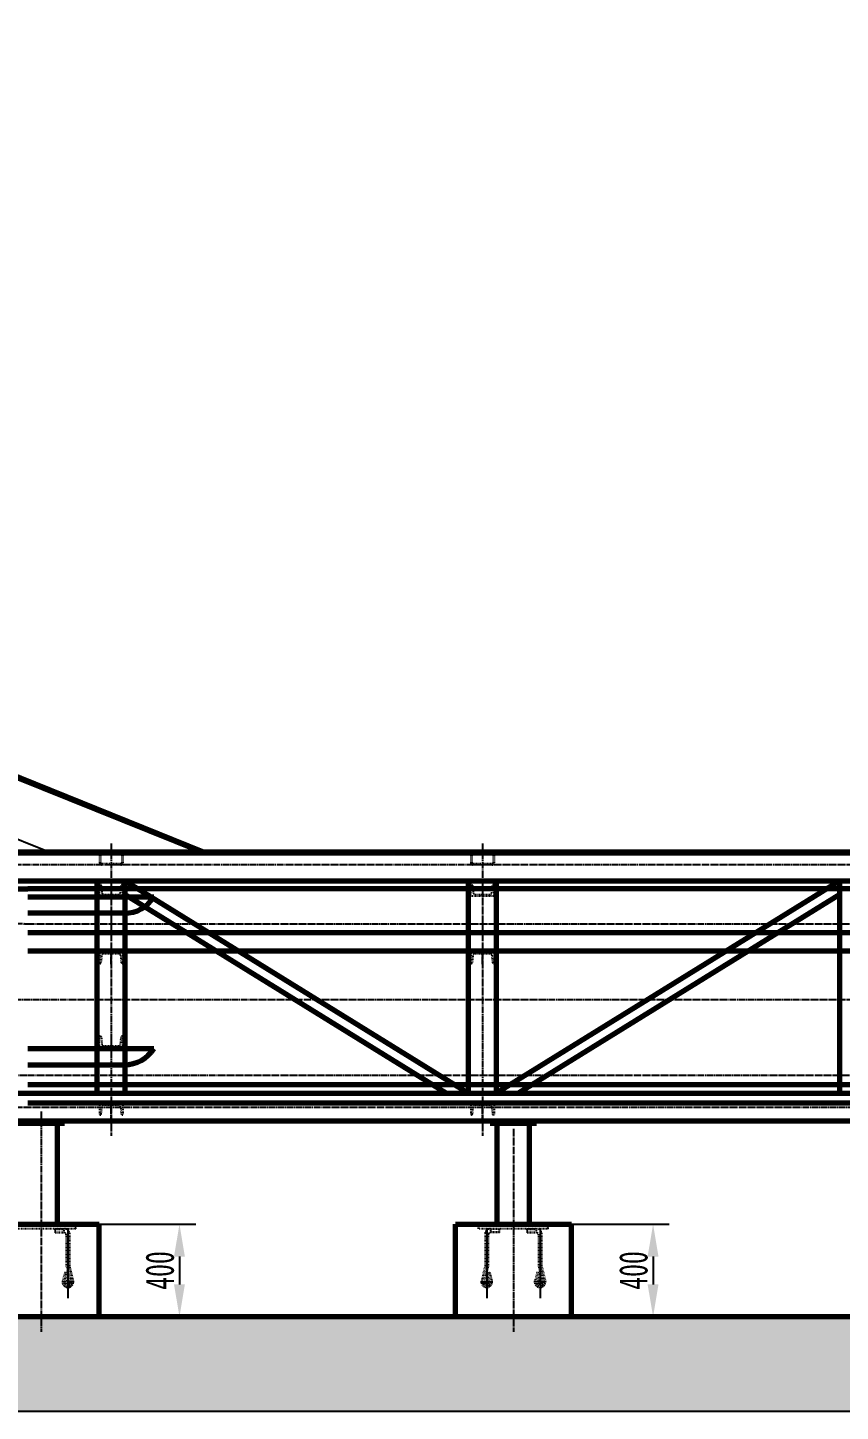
# Model space of a CAD drawing. Header units: millimetres. Extents: x 39335 to 110675, y -13954 to 36506.
# Drawn here: x 70776 to 74278, y 17007 to 22976 of the extents above; entities that cross this region are included whole.
import ezdxf

# ---------------------------------------------------------------- set-up
doc = ezdxf.new("R2010")
doc.units = ezdxf.units.MM
doc.linetypes.add('EB_DASH', pattern=[6, 3, -3])
doc.linetypes.add('EB_DASHDOT', pattern=[39, 30, -3, 3, -3])
for name, color, linetype, lineweight in [('CAXA0', 7, 'Continuous', 70), ('CAXA1', 1, 'EB_DASHDOT', 25), ('CAXA2', 6, 'EB_DASH', 25), ('CAXA3', 7, 'Continuous', 25), ('CAXA4', 3, 'Continuous', 25)]:
    doc.layers.add(name, color=color, linetype=linetype, lineweight=lineweight)
doc.layers.add('matcat', color=6, linetype='Continuous')
doc.styles.add('\\M+5B1EA\\M+5D7BC', font='', dxfattribs={"width": 0.667})
doc.styles.get('\\M+5B1EA\\M+5D7BC').set_extended_font_data('FangSong_GB2312')
doc.dimstyles.new('\\M+5B1EA\\M+5D7BC', dxfattribs={"dimscale": 35, "dimtxt": 3.5, "dimasz": 4, "dimexe": 2, "dimexo": 0, "dimtad": 1, "dimdec": 1, "dimdsep": 46, "dimtxsty": '\\M+5B1EA\\M+5D7BC', "dimcen": 0, "dimdle": 6, "dimazin": 2, "dimtfac": 1, "dimtdec": 1, "dimtmove": 0, "dimatfit": 3, "dimfxl": 0, "dimtolj": 1, "dimtzin": 0, "dimarcsym": 0})

# ---------------------------------------------------------------- blocks, each defined once
blk = doc.blocks.new('CAXBLOCK2', base_point=(11436, 1525))
at = {"layer": 'CAXA0', "color": 2}
for p, q in [((4932.5, 1531), (11436, 1531)), ((11436, 1531), (11436, 1371)), ((11436, 1371), (5666, 1371))]:
    blk.add_line(p, q, dxfattribs=at)
at = {"layer": 'CAXA0'}
blk.add_line((4932.5, 1525), (4932.5, 1531), dxfattribs=at)
at = {"layer": 'CAXA0', "color": 2}
blk.add_arc((5666, 3195), 1824, 246.28683, 270, dxfattribs=at)
at = {"layer": 'CAXA2', "color": 2}
blk.add_line((11436, 1525), (4932.5, 1525), dxfattribs=at)
blk = doc.blocks.new('*D280')
at = {"layer": 'CAXA4', "color": 0, "lineweight": -2, "transparency": 16777216}
for p, q in [((53916.9, 25415.9), (53916.9, 26680.9)), ((76546.4, 19446.8), (76546.4, 26680.9)), ((54056.9, 26610.9), (76406.4, 26610.9))]:
    blk.add_line(p, q, dxfattribs=at)
at = {"layer": 'CAXA4', "color": 0, "transparency": 16777216}
for points in [[(54056.9, 26634.3), (54056.9, 26587.6), (53916.9, 26610.9)], [(76406.4, 26634.3), (76406.4, 26587.6), (76546.4, 26610.9)]]:
    blk.add_solid(points, dxfattribs=at)
at = {"layer": 'DEFPOINTS', "color": 0, "transparency": 16777216}
for p in [(76546.4, 26610.9), (53916.9, 25415.9), (76546.4, 19446.8)]:
    blk.add_point(p, dxfattribs=at)
at = {"layer": 'CAXA4', "color": 0, "transparency": 16777216, "insert": (65231.7, 26695.4), "char_height": 122.5, "attachment_point": 5, "style": '\\M+5B1EA\\M+5D7BC'}
blk.add_mtext('\\A1;\\fFangSong_GB2312;22630', dxfattribs=at)
blk = doc.blocks.new('CAXBLOCK58', base_point=(7626, 1046.7))
at = {"layer": 'CAXA1', "linetype": 'EB_DASHDOT', "lineweight": 25}
blk.add_line((7626, 1046.7), (7626, 1100.7), dxfattribs=at)
at = {"layer": 'CAXA2'}
for p, q in [((7576, 1097.7), (7676, 1097.7)), ((7576, 1097.7), (7576, 1049.7)), ((7582.8, 1053.5), (7585.9, 1084.7)), ((7594.3, 1092.4), (7657.7, 1092.4)), ((7666.1, 1084.7), (7669.3, 1053.5)), ((7676, 1097.7), (7676, 1049.7)), ((7578.6, 1049.7), (7576, 1049.7)), ((7673.4, 1049.7), (7676, 1049.7))]:
    blk.add_line(p, q, dxfattribs=at)
for centre, radius, start, end in [((7594.3, 1083.9), 8.5, 90, 174.28941), ((7657.7, 1083.9), 8.5, 5.71059, 90), ((7578.6, 1053.9), 4.2, 270, 354.28941), ((7673.4, 1053.9), 4.2, 185.71059, 270)]:
    blk.add_arc(centre, radius, start, end, dxfattribs=at)
blk = doc.blocks.new('CAXBLOCK59', base_point=(6026, 1046.7))
at = {"layer": 'CAXA1', "linetype": 'EB_DASHDOT', "lineweight": 25}
blk.add_line((6026, 1046.7), (6026, 1100.7), dxfattribs=at)
at = {"layer": 'CAXA2'}
for p, q in [((5976, 1097.7), (6076, 1097.7)), ((5976, 1097.7), (5976, 1049.7)), ((5982.8, 1053.5), (5985.9, 1084.7)), ((5994.3, 1092.4), (6057.7, 1092.4)), ((6066.1, 1084.7), (6069.3, 1053.5)), ((6076, 1097.7), (6076, 1049.7)), ((5978.6, 1049.7), (5976, 1049.7)), ((6073.4, 1049.7), (6076, 1049.7))]:
    blk.add_line(p, q, dxfattribs=at)
for centre, radius, start, end in [((5994.3, 1083.9), 8.5, 90, 174.28941), ((6057.7, 1083.9), 8.5, 5.71059, 90), ((5978.6, 1053.9), 4.2, 270, 354.28941), ((6073.4, 1053.9), 4.2, 185.71059, 270)]:
    blk.add_arc(centre, radius, start, end, dxfattribs=at)
blk = doc.blocks.new('CAXBLOCK63', base_point=(6026, 1392.7))
at = {"layer": 'CAXA1', "linetype": 'EB_DASHDOT', "lineweight": 25}
blk.add_line((6026, 1392.7), (6026, 1338.7), dxfattribs=at)
at = {"layer": 'CAXA2'}
for p, q in [((5976, 1341.7), (5976, 1389.7)), ((5978.6, 1389.7), (5976, 1389.7)), ((5982.8, 1385.9), (5985.9, 1354.6)), ((6066.1, 1354.6), (6069.3, 1385.9)), ((6073.4, 1389.7), (6076, 1389.7)), ((6076, 1341.7), (6076, 1389.7)), ((5976, 1341.7), (6076, 1341.7)), ((5994.3, 1347), (6057.7, 1347))]:
    blk.add_line(p, q, dxfattribs=at)
for centre, radius, start, end in [((5978.6, 1385.5), 4.2, 5.71059, 90), ((6073.4, 1385.5), 4.2, 90, 174.28941), ((5994.3, 1355.5), 8.5, 185.71059, 270), ((6057.7, 1355.5), 8.5, 270, 354.28941)]:
    blk.add_arc(centre, radius, start, end, dxfattribs=at)
blk = doc.blocks.new('CAXBLOCK62', base_point=(6026, 1341.7))
at = {"layer": 'CAXA0'}
blk.add_blockref('CAXBLOCK63', (6026, 1392.7), dxfattribs=at)
blk = doc.blocks.new('CAXBLOCK61', base_point=(6026, 1341.7))
at = {"layer": 'CAXA0'}
blk.add_blockref('CAXBLOCK62', (6026, 1341.7), dxfattribs=at)
blk = doc.blocks.new('CAXBLOCK60', base_point=(6026, 1341.7))
at = {"layer": 'CAXA0'}
blk.add_blockref('CAXBLOCK61', (6026, 1341.7), dxfattribs=at)
blk = doc.blocks.new('CAXBLOCK64', base_point=(6026, 739.4))
at = {"layer": 'CAXA1', "linetype": 'EB_DASHDOT', "lineweight": 25}
blk.add_line((6026, 739.4), (6026, 685.4), dxfattribs=at)
at = {"layer": 'CAXA2'}
for p, q in [((5976, 688.4), (5976, 736.4)), ((5978.6, 736.4), (5976, 736.4)), ((5982.8, 732.6), (5985.9, 701.3)), ((6066.1, 701.3), (6069.3, 732.6)), ((6073.4, 736.4), (6076, 736.4)), ((6076, 688.4), (6076, 736.4)), ((5976, 688.4), (6076, 688.4)), ((5994.3, 693.7), (6057.7, 693.7))]:
    blk.add_line(p, q, dxfattribs=at)
for centre, radius, start, end in [((5978.6, 732.2), 4.2, 5.71059, 90), ((6073.4, 732.2), 4.2, 90, 174.28941), ((5994.3, 702.2), 8.5, 185.71059, 270), ((6057.7, 702.2), 8.5, 270, 354.28941)]:
    blk.add_arc(centre, radius, start, end, dxfattribs=at)
blk = doc.blocks.new('CAXBLOCK71', base_point=(6045.6, 1484.5))
at = {"layer": 'CAXA2'}
for p, q in [((5976, 1516.5), (5976, 1483.5)), ((5980, 1516.5), (5980, 1483.5)), ((6067.5, 1525), (5984.5, 1525)), ((6067.5, 1521), (5984.5, 1521)), ((6072, 1516.5), (6072, 1483.5)), ((6076, 1516.5), (6076, 1483.5)), ((6067.5, 1479), (5984.5, 1479)), ((6067.5, 1475), (5984.5, 1475))]:
    blk.add_line(p, q, dxfattribs=at)
for centre, radius, start, end in [((5984.5, 1516.5), 8.5, 90, 180), ((5984.5, 1516.5), 4.5, 90, 180), ((6067.5, 1516.5), 8.5, 0, 90), ((6067.5, 1516.5), 4.5, 0, 90), ((5984.5, 1483.5), 8.5, 180, 270), ((5984.5, 1483.5), 4.5, 180, 270), ((6067.5, 1483.5), 4.5, 270, 360), ((6067.5, 1483.5), 8.5, 270, 360)]:
    blk.add_arc(centre, radius, start, end, dxfattribs=at)
blk = doc.blocks.new('CAXBLOCK70', base_point=(6026, 1525))
at = {"layer": 'CAXA0'}
blk.add_blockref('CAXBLOCK71', (6045.6, 1484.5), dxfattribs=at)
blk = doc.blocks.new('CAXBLOCK73', base_point=(7645.6, 1484.5))
at = {"layer": 'CAXA2'}
for p, q in [((7576, 1516.5), (7576, 1483.5)), ((7580, 1516.5), (7580, 1483.5)), ((7667.5, 1525), (7584.5, 1525)), ((7667.5, 1521), (7584.5, 1521)), ((7672, 1516.5), (7672, 1483.5)), ((7676, 1516.5), (7676, 1483.5)), ((7667.5, 1479), (7584.5, 1479)), ((7667.5, 1475), (7584.5, 1475))]:
    blk.add_line(p, q, dxfattribs=at)
for centre, radius, start, end in [((7584.5, 1516.5), 8.5, 90, 180), ((7584.5, 1516.5), 4.5, 90, 180), ((7667.5, 1516.5), 8.5, 0, 90), ((7667.5, 1516.5), 4.5, 0, 90), ((7584.5, 1483.5), 8.5, 180, 270), ((7584.5, 1483.5), 4.5, 180, 270), ((7667.5, 1483.5), 4.5, 270, 360), ((7667.5, 1483.5), 8.5, 270, 360)]:
    blk.add_arc(centre, radius, start, end, dxfattribs=at)
blk = doc.blocks.new('CAXBLOCK72', base_point=(7626, 1525))
at = {"layer": 'CAXA0'}
blk.add_blockref('CAXBLOCK73', (7645.6, 1484.5), dxfattribs=at)
blk = doc.blocks.new('CAXBLOCK83', base_point=(7626, 1392.7))
at = {"layer": 'CAXA1', "linetype": 'EB_DASHDOT', "lineweight": 25}
blk.add_line((7626, 1392.7), (7626, 1338.7), dxfattribs=at)
at = {"layer": 'CAXA2'}
for p, q in [((7576, 1341.7), (7576, 1389.7)), ((7578.6, 1389.7), (7576, 1389.7)), ((7582.8, 1385.9), (7585.9, 1354.6)), ((7666.1, 1354.6), (7669.3, 1385.9)), ((7673.4, 1389.7), (7676, 1389.7)), ((7676, 1341.7), (7676, 1389.7)), ((7576, 1341.7), (7676, 1341.7)), ((7594.3, 1347), (7657.7, 1347))]:
    blk.add_line(p, q, dxfattribs=at)
for centre, radius, start, end in [((7578.6, 1385.5), 4.2, 5.71059, 90), ((7673.4, 1385.5), 4.2, 90, 174.28941), ((7594.3, 1355.5), 8.5, 185.71059, 270), ((7657.7, 1355.5), 8.5, 270, 354.28941)]:
    blk.add_arc(centre, radius, start, end, dxfattribs=at)
blk = doc.blocks.new('CAXBLOCK82', base_point=(7626, 1341.7))
at = {"layer": 'CAXA0'}
blk.add_blockref('CAXBLOCK83', (7626, 1392.7), dxfattribs=at)
blk = doc.blocks.new('CAXBLOCK81', base_point=(7626, 1341.7))
at = {"layer": 'CAXA0'}
blk.add_blockref('CAXBLOCK82', (7626, 1341.7), dxfattribs=at)
blk = doc.blocks.new('CAXBLOCK80', base_point=(7626, 1341.7))
at = {"layer": 'CAXA0'}
blk.add_blockref('CAXBLOCK81', (7626, 1341.7), dxfattribs=at)
blk = doc.blocks.new('CAXBLOCK79', base_point=(7626, 1566.4))
at = {"layer": 'CAXA0'}
blk.add_blockref('CAXBLOCK80', (7626, 1341.7), dxfattribs=at)
blk = doc.blocks.new('CAXBLOCK34', base_point=(-8741, 6119.1))
at = {"layer": 'CAXA0'}
for p, q in [((-11421.6, 8736.7), (6414.7, 1530.4)), ((10927.5, 1525), (4756.2, 1525)), ((4708, 1405.7), (10836, 1405.7)), ((5966, 490), (5966, 1405.7)), ((6086, 1405.7), (7566, 490)), ((6086, 490), (6086, 1405.7)), ((7566, 490), (7566, 1405.7)), ((9166, 1405.7), (7686, 490)), ((7686, 490), (7686, 1405.7)), ((9166, 490), (9166, 1405.7)), ((6086, 1346.9), (7471, 490)), ((9166, 1346.9), (7781, 490)), ((4414, 490), (10836, 490)), ((4294, 370), (10836, 370))]:
    blk.add_line(p, q, dxfattribs=at)
at = {"layer": 'CAXA0', "color": 2}
blk.add_line((-11420.1, 8740.4), (6425.4, 1530.4), dxfattribs=at)
at = {"layer": 'CAXA0', "color": 3}
for p, q in [((6209.9, 1336), (5666, 1336)), ((6086.4, 1266), (5666, 1266)), ((5666, 682.8), (6209.8, 682.8)), ((5666, 612.8), (6083, 612.8))]:
    blk.add_line(p, q, dxfattribs=at)
at = {"layer": 'CAXA0', "color": 4}
for p, q in [((10852, 1181), (5666, 1181)), ((10984.1, 1102), (5666, 1102)), ((5666, 527.8), (10852, 527.8)), ((5666, 448.8), (10984.1, 448.8))]:
    blk.add_line(p, q, dxfattribs=at)
at = {"layer": 'CAXA0', "color": 3}
for centre in [(6083, 1416), (6083, 762.8)]:
    blk.add_arc(centre, 150, 270, 327.76905, dxfattribs=at)
at = {"layer": 'CAXA1', "linetype": 'EB_DASHDOT', "lineweight": 25}
for p, q in [((6026, 1566.4), (6026, 305.3)), ((7626, 1566.4), (7626, 305.3)), ((10864.1, 1475.4), (4684.7, 1475.4)), ((5218.9, 894.4), (11719, 894.4)), ((4207.5, 430), (10836, 430)), ((6026, 359.7), (6026, 456.9)), ((7626, 470.4), (7626, 421.4)), ((7626, 359.7), (7626, 456.9))]:
    blk.add_line(p, q, dxfattribs=at)
at = {"layer": 'CAXA1'}
for p, q in [((5666, 1221), (11389.1, 1221)), ((5218.9, 894.4), (12679.9, 894.4)), ((5218.9, 894.4), (12679.9, 894.4)), ((5666, 567.8), (11389.1, 567.8))]:
    blk.add_line(p, q, dxfattribs=at)
for radius, start in [(1973.4, 247.99536), (2626.6, 247.99598)]:
    blk.add_arc((5666, 3194.4), radius, start, 270, dxfattribs=at)
at = {"layer": 'CAXA2'}
for p, q in [((10836, 1520.7), (4754.4, 1520.7)), ((10836, 1410.7), (4710, 1410.7)), ((5970, 490.7), (5970, 1405.7)), ((6082, 490.7), (6082, 1405.7)), ((6086, 1399.8), (7556.5, 490)), ((7570, 490.7), (7570, 1405.7)), ((7682, 490.7), (7682, 1405.7)), ((9166, 1399.8), (7695.5, 490)), ((10836, 485), (4409, 485)), ((5976, 444.4), (5976, 396.4)), ((5976, 444.4), (6076, 444.4)), ((5982.8, 400.2), (5985.9, 431.4)), ((5994.3, 439.1), (6057.7, 439.1)), ((6066.1, 431.4), (6069.3, 400.2)), ((6076, 444.4), (6076, 396.4)), ((7576, 444.4), (7576, 396.4)), ((7576, 444.4), (7676, 444.4)), ((7582.8, 400.2), (7585.9, 431.4)), ((7594.3, 439.1), (7657.7, 439.1)), ((7666.1, 431.4), (7669.3, 400.2)), ((7676, 444.4), (7676, 396.4)), ((10836, 375), (4299, 375)), ((5978.6, 396.4), (5976, 396.4)), ((6073.4, 396.4), (6076, 396.4)), ((7578.6, 396.4), (7576, 396.4)), ((7673.4, 396.4), (7676, 396.4))]:
    blk.add_line(p, q, dxfattribs=at)
for centre, radius, start, end in [((5994.3, 430.6), 8.5, 90, 174.28941), ((6057.7, 430.6), 8.5, 5.71059, 90), ((7594.3, 430.6), 8.5, 90, 174.28941), ((7657.7, 430.6), 8.5, 5.71059, 90), ((5978.6, 400.6), 4.2, 270, 354.28941), ((6073.4, 400.6), 4.2, 185.71059, 270), ((7578.6, 400.6), 4.2, 270, 354.28941), ((7673.4, 400.6), 4.2, 185.71059, 270)]:
    blk.add_arc(centre, radius, start, end, dxfattribs=at)
at = {"layer": 'CAXA3', "color": 2}
blk.add_line((-11513.7, 8508.6), (5758, 1530.4), dxfattribs=at)
at = {"layer": 'CAXA0'}
for name, p in [('CAXBLOCK70', (6026, 1525)), ('CAXBLOCK72', (7626, 1525)), ('CAXBLOCK60', (6026, 1341.7)), ('CAXBLOCK79', (7626, 1566.4)), ('CAXBLOCK59', (6026, 1046.7)), ('CAXBLOCK58', (7626, 1046.7)), ('CAXBLOCK64', (6026, 739.4))]:
    blk.add_blockref(name, p, dxfattribs=at)
blk = doc.blocks.new('*D290')
at = {"layer": 'CAXA4', "color": 0, "lineweight": -2, "transparency": 16777216}
for p, q in [((71084.5, 17814.9), (71500.4, 17814.9)), ((71430.4, 17674.9), (71430.4, 17554.9)), ((71084.5, 17414.9), (71500.4, 17414.9))]:
    blk.add_line(p, q, dxfattribs=at)
at = {"layer": 'CAXA4', "color": 0, "transparency": 16777216}
for points in [[(71407, 17674.9), (71453.7, 17674.9), (71430.4, 17814.9)], [(71407, 17554.9), (71453.7, 17554.9), (71430.4, 17414.9)]]:
    blk.add_solid(points, dxfattribs=at)
at = {"layer": 'DEFPOINTS', "color": 0, "transparency": 16777216}
for p in [(71084.5, 17814.9), (71084.5, 17414.9), (71430.4, 17414.9)]:
    blk.add_point(p, dxfattribs=at)
at = {"layer": 'CAXA4', "color": 0, "transparency": 16777216, "insert": (71345.9, 17614.9), "char_height": 122.5, "attachment_point": 5, "rotation": 90, "style": '\\M+5B1EA\\M+5D7BC'}
blk.add_mtext('\\A1;\\fFangSong_GB2312;400', dxfattribs=at)
blk = doc.blocks.new('*D291')
at = {"layer": 'CAXA4', "color": 0, "lineweight": -2, "transparency": 16777216}
for p, q in [((73119.5, 17814.9), (73541.5, 17814.9)), ((73471.5, 17674.9), (73471.5, 17554.9)), ((73119.5, 17414.9), (73541.5, 17414.9))]:
    blk.add_line(p, q, dxfattribs=at)
at = {"layer": 'CAXA4', "color": 0, "transparency": 16777216}
for points in [[(73448.1, 17674.9), (73494.8, 17674.9), (73471.5, 17814.9)], [(73448.1, 17554.9), (73494.8, 17554.9), (73471.5, 17414.9)]]:
    blk.add_solid(points, dxfattribs=at)
at = {"layer": 'DEFPOINTS', "color": 0, "transparency": 16777216}
for p in [(73119.5, 17814.9), (73119.5, 17414.9), (73471.5, 17414.9)]:
    blk.add_point(p, dxfattribs=at)
at = {"layer": 'CAXA4', "color": 0, "transparency": 16777216, "insert": (73387.1, 17614.9), "char_height": 122.5, "attachment_point": 5, "rotation": 90, "style": '\\M+5B1EA\\M+5D7BC'}
blk.add_mtext('\\A1;\\fFangSong_GB2312;400', dxfattribs=at)

msp = doc.modelspace()

# ---------------------------------------------------------------- hatches: boundary and pattern name
at = {"layer": 'matcat'}
h = msp.add_hatch(dxfattribs=at)
h.set_pattern_fill('AR-CONC', color=256, scale=40, style=0)
h.set_pattern_definition([(50, (-3622246.9, 161810.67), (286.904073, -25.100854), [30, -330]), (355, (-3622246.9, 161810.67), (-55.500533, 300.876853), [24, -264]), (100.4514, (-3622223, 161808.58), (231.403753, 275.775817), [25.496076, -280.456845]), (46.1842, (-3622246.9, 161890.67), (426.89642, -66.207606), [45, -495]), (96.6356, (-3622211.33, 161885.15), (373.86508, 389.64715), [38.244115, -420.6852]), (351.1842, (-3622246.9, 161890.67), (373.86478, 389.64744), [36, -396]), (21, (-3622206.9, 161870.67), (238.762821, -161.047556), [30, -330]), (326, (-3622206.9, 161870.67), (97.326133, 290.060018), [24, -264]), (71.4514, (-3622187, 161857.25), (336.089051, 129.012199), [25.496076, -280.456845]), (37.5, (-3622246.91, 161810.67), (4.863942, 133.1575415), [0, -260.8, 0, -268, 0, -265]), (7.5, (-3622246.9, 161810.67), (105.227815, 157.764685), [0, -152.8, 0, -254.8, 0, -101]), (327.5, (-3622336.11, 161810.67), (213.5289745, -9.0219487), [0, -100, 0, -312, 0, -414]), (317.5, (-3622376.1, 161810.67), (233.274468, 40.041993), [0, -130, 0, -207.2, 0, -294])])
h.paths.add_polyline_path([(66839.56, 19414.91), (45117.33, 19414.91), (45098.83, 17007.43), (66635.68, 17007.43), (79581.22, 17007.43), (79581.22, 19420.91), (77939.56, 19420.91), (77939.56, 17414.91), (66839.56, 17414.91)])

# ---------------------------------------------------------------- linework, layer by layer
at = {"layer": 'CAXA0'}
for p, q in [((77989.56, 19414.91), (69947.34, 19414.91)), ((70734.52, 18249.87), (70934.52, 18249.87)), ((70904.52, 17814.91), (70904.52, 18249.87)), ((70934.52, 18249.87), (70934.52, 18259.87)), ((72769.52, 18249.87), (72769.52, 18259.87)), ((72769.52, 18249.87), (72969.52, 18249.87)), ((72799.52, 17814.91), (72799.52, 18249.87)), ((72939.52, 17814.91), (72939.52, 18249.87)), ((72969.52, 18249.87), (72969.52, 18259.87)), ((70584.52, 17814.91), (71084.52, 17814.91)), ((71084.52, 17414.91), (71084.52, 17814.91)), ((72619.52, 17814.91), (73119.52, 17814.91)), ((72619.52, 17414.91), (72619.52, 17814.91)), ((73119.52, 17414.91), (73119.52, 17814.91)), ((77939.56, 17414.91), (66839.56, 17414.91))]:
    msp.add_line(p, q, dxfattribs=at)
at = {"layer": 'CAXA1'}
for p, q in [((70834.52, 18300.98), (70834.52, 17350.26)), ((72869.52, 18225.51), (72869.52, 17350.26)), ((70949.52, 17797.91), (70949.52, 17491.91)), ((70949.52, 17794.91), (70949.52, 17494.91)), ((72754.52, 17794.91), (72754.52, 17494.91)), ((72984.52, 17797.91), (72984.52, 17491.91)), ((72984.52, 17794.91), (72984.52, 17494.91)), ((70976.12, 17565.51), (70922.92, 17565.51)), ((72727.92, 17565.51), (72781.12, 17565.51)), ((73011.12, 17565.51), (72957.92, 17565.51))]:
    msp.add_line(p, q, dxfattribs=at)
at = {"layer": 'CAXA1', "linetype": 'EB_DASHDOT', "lineweight": 25}
msp.add_line((72754.52, 17797.91), (72754.52, 17491.91), dxfattribs=at)
at = {"layer": 'CAXA2'}
for p, q in [((70899.52, 17814.91), (70899.52, 18249.87)), ((72804.52, 17814.91), (72804.52, 18249.87)), ((72934.52, 17814.91), (72934.52, 18249.87)), ((70984.52, 17794.91), (70684.52, 17794.91)), ((70984.52, 17794.91), (70684.52, 17794.91)), ((70894.52, 17778.91), (70894.52, 17794.91)), ((70894.52, 17794.91), (70932.72, 17794.91)), ((70894.52, 17793.71), (70932.72, 17793.71)), ((70932.72, 17794.91), (70932.72, 17778.91)), ((70949.52, 17797.91), (70949.52, 17530.91)), ((70984.52, 17794.91), (70984.52, 17814.91)), ((72719.52, 17794.91), (72719.52, 17814.91)), ((73019.52, 17794.91), (72719.52, 17794.91)), ((73019.52, 17794.91), (72719.52, 17794.91)), ((72754.52, 17797.91), (72754.52, 17530.91)), ((72771.32, 17794.91), (72771.32, 17778.91)), ((72809.52, 17794.91), (72771.32, 17794.91)), ((72809.52, 17793.71), (72771.32, 17793.71)), ((72809.52, 17778.91), (72809.52, 17794.91)), ((72929.52, 17778.91), (72929.52, 17794.91)), ((72929.52, 17794.91), (72967.72, 17794.91)), ((72929.52, 17793.71), (72967.72, 17793.71)), ((72967.72, 17794.91), (72967.72, 17778.91)), ((72984.52, 17797.91), (72984.52, 17530.91)), ((73019.52, 17794.91), (73019.52, 17814.91)), ((70894.52, 17780.11), (70932.72, 17780.11)), ((70894.52, 17778.91), (70932.72, 17778.91)), ((70942.72, 17768.91), (70942.72, 17634.91)), ((70956.32, 17775.41), (70956.32, 17634.91)), ((72747.72, 17775.41), (72747.72, 17634.91)), ((72761.32, 17768.91), (72761.32, 17634.91)), ((72809.52, 17780.11), (72771.32, 17780.11)), ((72809.52, 17778.91), (72771.32, 17778.91)), ((72929.52, 17780.11), (72967.72, 17780.11)), ((72929.52, 17778.91), (72967.72, 17778.91)), ((72977.72, 17768.91), (72977.72, 17634.91)), ((72991.32, 17775.41), (72991.32, 17634.91)), ((70936.5, 17606.78), (70925.92, 17565.51)), ((70949.33, 17603.58), (70936.12, 17606.78)), ((70942.72, 17634.91), (70959.52, 17565.51)), ((70949.52, 17634.91), (70966.32, 17565.51)), ((70956.32, 17634.91), (70973.12, 17565.51)), ((72747.72, 17634.91), (72730.92, 17565.51)), ((72754.52, 17634.91), (72737.72, 17565.51)), ((72761.32, 17634.91), (72744.52, 17565.51)), ((72754.72, 17603.58), (72767.93, 17606.78)), ((72767.54, 17606.78), (72778.12, 17565.51)), ((72971.5, 17606.78), (72960.92, 17565.51)), ((72984.33, 17603.58), (72971.12, 17606.78)), ((72977.72, 17634.91), (72994.52, 17565.51)), ((72984.52, 17634.91), (73001.32, 17565.51)), ((72991.32, 17634.91), (73008.12, 17565.51)), ((70942.72, 17605.18), (70932.72, 17565.51)), ((70949.33, 17603.58), (70939.52, 17565.51)), ((72754.72, 17603.58), (72764.52, 17565.51)), ((72761.32, 17605.18), (72771.32, 17565.51)), ((72977.72, 17605.18), (72967.72, 17565.51)), ((72984.33, 17603.58), (72974.52, 17565.51))]:
    msp.add_line(p, q, dxfattribs=at)
for centre, radius, start, end in [((70932.72, 17768.91), 26, 40.535825, 90), ((70940.32, 17775.41), 16, 0, 40.535892), ((72763.72, 17775.41), 16, 139.464126, 180.000017), ((72771.32, 17768.91), 26, 90, 139.464175), ((72967.72, 17768.91), 26, 40.535825, 90), ((72975.32, 17775.41), 16, 0, 40.535892), ((70932.72, 17768.91), 10, 0, 90), ((72771.32, 17768.91), 10, 90, 180), ((72967.72, 17768.91), 10, 0, 90), ((70949.52, 17565.51), 23.6, 180, 0), ((70949.52, 17565.51), 16.8, 180, 0), ((70949.52, 17565.51), 10, 180, 0), ((72754.52, 17565.51), 23.6, 180, 0), ((72754.52, 17565.51), 16.8, 180, 0), ((72754.52, 17565.51), 10, 180, 0), ((72984.52, 17565.51), 23.6, 180, 0), ((72984.52, 17565.51), 16.8, 180, 0), ((72984.52, 17565.51), 10, 180, 0)]:
    msp.add_arc(centre, radius, start, end, dxfattribs=at)
at = {"layer": 'matcat'}
msp.add_line((45098.83, 17007.43), (79581.22, 17007.43), dxfattribs=at)

# ---------------------------------------------------------------- block references
at = {"layer": 'CAXA0'}
for name, p in [('CAXBLOCK34', (56369.34, 24008.96)), ('CAXBLOCK2', (76546.38, 19414.91))]:
    msp.add_blockref(name, p, dxfattribs=at)

# ---------------------------------------------------------------- dimensions: what is measured, and where the dimension line sits
at = {"layer": 'CAXA4', "color": 253}
dim = msp.add_linear_dim(base=(76546.38, 26610.95), p1=(53916.93, 25415.93), p2=(76546.38, 19446.79), text='\\fFangSong_GB2312;22630', dimstyle='\\M+5B1EA\\M+5D7BC', dxfattribs=at)
dim.commit()
dim.dimension.update_dxf_attribs({"geometry": '*D280', "text_midpoint": (65231.66, 26695.37)})
for base, p1, p2, picture, middle in [((71430.36, 17414.91), (71084.52, 17814.91), (71084.52, 17414.91), '*D290', (71345.94, 17614.91)), ((73471.48, 17414.91), (73119.52, 17814.91), (73119.52, 17414.91), '*D291', (73387.06, 17614.91))]:
    dim = msp.add_linear_dim(base=base, p1=p1, p2=p2, angle=90, text='\\fFangSong_GB2312;400', dimstyle='\\M+5B1EA\\M+5D7BC', dxfattribs=at)
    dim.commit()
    dim.dimension.update_dxf_attribs({"geometry": picture, "text_midpoint": middle})

doc.saveas('drawing.dxf')
